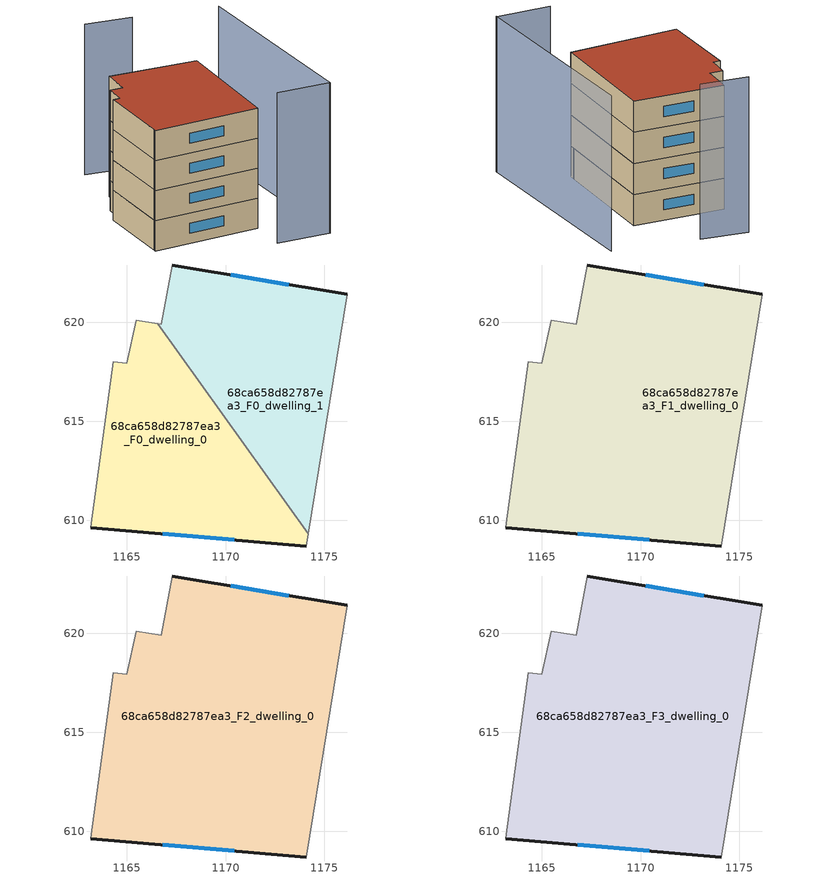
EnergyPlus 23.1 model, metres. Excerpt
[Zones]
68ca658d82787ea3_F0_dwelling_0
 floor ground (EU_floor_Construction): 1166.58,619.94 1174.18,609.33 1174.08,608.7 1163.2,609.62 1163.22,609.83 1164.32,618.01 1165,617.93 1165.48,620.1 z0
 wall outside (EU_wall_Construction): 1163.2,609.62 1174.08,608.7 z0:3
 wall adiabatic (EU_wall_Construction): 1174.08,608.7 1174.18,609.33 / 1166.58,619.94 1165.48,620.1 1165,617.93 1164.32,618.01 1163.22,609.83 1163.2,609.62 z0:3
 wall to 68ca658d82787ea3_F0_dwelling_1 (EU_wall_Construction): 1174.18,609.33 1166.58,619.94 z0:3
 window (EU_Window_Construction): 1166.82,609.31 1170.45,609 z1:2
68ca658d82787ea3_F0_dwelling_1
 floor ground (EU_floor_Construction): 1176.14,621.42 1174.18,609.33 1166.58,619.94 1166.76,619.91 1167.31,622.89 z0
 wall outside (EU_wall_Construction): 1176.14,621.42 1167.31,622.89 z0:3
 wall adiabatic (EU_wall_Construction): 1167.31,622.89 1166.76,619.91 1166.58,619.94 / 1174.18,609.33 1176.14,621.42 z0:3
 window (EU_Window_Construction): 1173.2,621.91 1170.25,622.4 z1:2
68ca658d82787ea3_F1_dwelling_0
 floor to 68ca658d82787ea3_F0_dwelling_0 (EU_floor_Construction): 1166.58,619.94 1174.18,609.33 1174.08,608.7 1163.2,609.62 1163.22,609.83 1164.32,618.01 1165,617.93 1165.48,620.1 z3
 floor to 68ca658d82787ea3_F0_dwelling_1 (EU_floor_Construction): 1176.14,621.42 1174.18,609.33 1166.58,619.94 1166.76,619.91 1167.31,622.89 z3
 wall outside (EU_wall_Construction): 1176.14,621.42 1167.31,622.89 / 1163.2,609.62 1174.08,608.7 z3:6
 wall adiabatic (EU_wall_Construction): 1167.31,622.89 1166.76,619.91 1165.48,620.1 1165,617.93 1164.32,618.01 1163.22,609.83 1163.2,609.62 / 1174.08,608.7 1176.14,621.42 z3:6
 window (EU_Window_Construction): 1173.2,621.91 1170.25,622.4 / 1166.82,609.31 1170.45,609 z4:5
68ca658d82787ea3_F2_dwelling_0
 floor to 68ca658d82787ea3_F1_dwelling_0 (EU_floor_Construction): 1176.14,621.42 1174.08,608.7 1163.2,609.62 1163.22,609.83 1164.32,618.01 1165,617.93 1165.48,620.1 1166.76,619.91 1167.31,622.89 z6
 wall outside (EU_wall_Construction): 1176.14,621.42 1167.31,622.89 / 1163.2,609.62 1174.08,608.7 z6:9
 wall adiabatic (EU_wall_Construction): 1167.31,622.89 1166.76,619.91 1165.48,620.1 1165,617.93 1164.32,618.01 1163.22,609.83 1163.2,609.62 / 1174.08,608.7 1176.14,621.42 z6:9
 window (EU_Window_Construction): 1173.2,621.91 1170.25,622.4 / 1166.82,609.31 1170.45,609 z7:8
68ca658d82787ea3_F3_dwelling_0
 floor to 68ca658d82787ea3_F2_dwelling_0 (EU_floor_Construction): 1176.14,621.42 1174.08,608.7 1163.2,609.62 1163.22,609.83 1164.32,618.01 1165,617.93 1165.48,620.1 1166.76,619.91 1167.31,622.89 z9
 wall outside (EU_wall_Construction): 1176.14,621.42 1167.31,622.89 / 1163.2,609.62 1174.08,608.7 z9:12
 wall adiabatic (EU_wall_Construction): 1167.31,622.89 1166.76,619.91 1165.48,620.1 1165,617.93 1164.32,618.01 1163.22,609.83 1163.2,609.62 / 1174.08,608.7 1176.14,621.42 z9:12
 window (EU_Window_Construction): 1173.2,621.91 1170.25,622.4 / 1166.82,609.31 1170.45,609 z10:11
 roof outside (EU_roof_Construction): 1174.08,608.7 1176.14,621.42 1167.31,622.89 1166.76,619.91 1165.48,620.1 1165,617.93 1164.32,618.01 1163.22,609.83 1163.2,609.62 z12
shading: 1178.84,603.86 1181.24,625.14 / 1178.85,603.96 1173.49,604.69 / 1173.17,627.49 1168.58,628.56 z0:15
[Building]
EU S2 Campaign: North Axis=0; Terrain=City; Solar Distribution=FullExterior
[Site:Location]
Bologna: Latitude=44.5; Longitude=11.25; Time Zone=1; Elevation=37
[SizingPeriod:WeatherFileDays]
AnnualSizingPeriod: Begin Month=1; Begin Day of Month=1; End Month=12; End Day of Month=31; Day of Week for Start Day=Monday; Use Weather File Daylight Saving Period=No; Use Weather File Rain and Snow Indicators=No
[MATERIAL]
EU_InternalMass_Material: Roughness=MediumRough; Thickness=0.1; Conductivity=1; Density=1800; Specific Heat=900; Thermal Absorptance=0.9; Solar Absorptance=0.7; Visible Absorptance=0.7
[MATERIAL:NOMASS] Roughness=MediumRough; Thermal Absorptance=0.9; Solar Absorptance=0.7; Visible Absorptance=0.7
Name | Thermal Resistance
EU_wall_NoMass | 0.937881
EU_roof_NoMass | 0.548572
EU_floor_NoMass | 0.71348
[WINDOWMATERIAL:SIMPLEGLAZINGSYSTEM]
EU_Window_SimpleGlazing: UFactor=4.25633; Solar Heat Gain Coefficient=0.85; Visible Transmittance=0.85
[CONSTRUCTION]
EU_wall_Construction: EU_wall_NoMass
EU_roof_Construction: EU_roof_NoMass
EU_floor_Construction: EU_floor_NoMass
EU_InternalMass_Construction: EU_InternalMass_Material
EU_Window_Construction: EU_Window_SimpleGlazing
[ZONE] Type=1; Multiplier=1; Ceiling Height=autocalculate; Floor Area=autocalculate; Part of Total Floor Area=Yes
Name | Volume
68ca658d82787ea3_F0_dwelling_0 | 208.871
68ca658d82787ea3_F1_dwelling_0 | 417.743
68ca658d82787ea3_F2_dwelling_0; 68ca658d82787ea3_F3_dwelling_0 | 417.747
68ca658d82787ea3_F0_dwelling_1 | 208.873
[INTERNALMASS] Construction=EU_InternalMass_Construction
Name | Zone or ZoneList | Surface Area
68ca658d82787ea3_F0_dwelling_0_EU_InternalMass | 68ca658d82787ea3_F0_dwelling_0 | 69.6234
68ca658d82787ea3_F0_dwelling_1_EU_InternalMass | 68ca658d82787ea3_F0_dwelling_1 | 69.6241
68ca658d82787ea3_F1_dwelling_0_EU_InternalMass | 68ca658d82787ea3_F1_dwelling_0 | 139.249
68ca658d82787ea3_F2_dwelling_0_EU_InternalMass | 68ca658d82787ea3_F2_dwelling_0 | 139.249
68ca658d82787ea3_F3_dwelling_0_EU_InternalMass | 68ca658d82787ea3_F3_dwelling_0 | 139.249
[OTHEREQUIPMENT] Fuel Type=Electricity; Design Level Calculation Method=Watts/Area; Power per Zone Floor Area=1; Fraction Latent=0; Fraction Radiant=0; Fraction Lost=0; Carbon Dioxide Generation Rate=0; EndUse Subcategory=EU_Step8_InternalGains
Name | Zone or ZoneList or Space or SpaceList | Schedule
EU_Step8_InternalGain_68ca658d82787ea3_F0_dwelling_0_f000 | 68ca658d82787ea3_F0_dwelling_0 | EU_Step8_GainSchedule_68ca658d82787ea3_F0_dwelling_0_f000
EU_Step8_InternalGain_68ca658d82787ea3_F0_dwelling_1_f000 | 68ca658d82787ea3_F0_dwelling_1 | EU_Step8_GainSchedule_68ca658d82787ea3_F0_dwelling_1_f000
EU_Step8_InternalGain_68ca658d82787ea3_F1_dwelling_0_f000 | 68ca658d82787ea3_F1_dwelling_0 | EU_Step8_GainSchedule_68ca658d82787ea3_F1_dwelling_0_f000
EU_Step8_InternalGain_68ca658d82787ea3_F2_dwelling_0_f000 | 68ca658d82787ea3_F2_dwelling_0 | EU_Step8_GainSchedule_68ca658d82787ea3_F2_dwelling_0_f000
EU_Step8_InternalGain_68ca658d82787ea3_F3_dwelling_0_f000 | 68ca658d82787ea3_F3_dwelling_0 | EU_Step8_GainSchedule_68ca658d82787ea3_F3_dwelling_0_f000
[ZONEVENTILATION:DESIGNFLOWRATE] Schedule=EU_AlwaysOn; Design Flow Rate Calculation Method=AirChanges/Hour; Air Changes per Hour=0.687892; Ventilation Type=Natural; Fan Pressure Rise=0; Fan Total Efficiency=1; Constant Term Coefficient=1; Temperature Term Coefficient=0; Velocity Term Coefficient=0; Velocity Squared Term Coefficient=0; Minimum Indoor Temperature=-100; Maximum Indoor Temperature=100; Delta Temperature=-100; Minimum Outdoor Temperature=-100; Maximum Outdoor Temperature=100; Maximum Wind Speed=40
Name | Zone or ZoneList or Space or SpaceList
EU_ConstantAir_68ca658d82787ea3_F0_dwelling_0 | 68ca658d82787ea3_F0_dwelling_0
EU_ConstantAir_68ca658d82787ea3_F0_dwelling_1 | 68ca658d82787ea3_F0_dwelling_1
EU_ConstantAir_68ca658d82787ea3_F1_dwelling_0 | 68ca658d82787ea3_F1_dwelling_0
EU_ConstantAir_68ca658d82787ea3_F2_dwelling_0 | 68ca658d82787ea3_F2_dwelling_0
EU_ConstantAir_68ca658d82787ea3_F3_dwelling_0 | 68ca658d82787ea3_F3_dwelling_0
[HVACTEMPLATE:THERMOSTAT] Constant Heating Setpoint=20; Constant Cooling Setpoint=50
EU_HeatOnly_68ca658d82787ea3_F0_dwelling_0; EU_HeatOnly_68ca658d82787ea3_F0_dwelling_1; EU_HeatOnly_68ca658d82787ea3_F1_dwelling_0; EU_HeatOnly_68ca658d82787ea3_F2_dwelling_0; EU_HeatOnly_68ca658d82787ea3_F3_dwelling_0
[HVACTEMPLATE:ZONE:IDEALLOADSAIRSYSTEM] System Availability Schedule=EU_AlwaysOn; Maximum Heating Supply Air Temperature=50; Minimum Cooling Supply Air Temperature=13; Maximum Heating Supply Air Humidity Ratio=0.0156; Minimum Cooling Supply Air Humidity Ratio=0.0077; Heating Limit=NoLimit; Cooling Limit=NoLimit; Heating Availability Schedule=EU_AlwaysOn; Cooling Availability Schedule=EU_CoolingOff; Dehumidification Control Type=ConstantSensibleHeatRatio; Cooling Sensible Heat Ratio=0.7; Dehumidification Setpoint=60; Humidification Control Type=None; Humidification Setpoint=30; Outdoor Air Method=None; Outdoor Air Flow Rate per Person=0.00944; Outdoor Air Flow Rate per Zone Floor Area=0; Outdoor Air Flow Rate per Zone=0; Demand Controlled Ventilation Type=None; Outdoor Air Economizer Type=NoEconomizer; Heat Recovery Type=None; Sensible Heat Recovery Effectiveness=0.7; Latent Heat Recovery Effectiveness=0.65
Name | Template Thermostat
68ca658d82787ea3_F0_dwelling_0 | EU_HeatOnly_68ca658d82787ea3_F0_dwelling_0
68ca658d82787ea3_F0_dwelling_1 | EU_HeatOnly_68ca658d82787ea3_F0_dwelling_1
68ca658d82787ea3_F1_dwelling_0 | EU_HeatOnly_68ca658d82787ea3_F1_dwelling_0
68ca658d82787ea3_F2_dwelling_0 | EU_HeatOnly_68ca658d82787ea3_F2_dwelling_0
68ca658d82787ea3_F3_dwelling_0 | EU_HeatOnly_68ca658d82787ea3_F3_dwelling_0
[SIZING:ZONE] Zone Cooling Design Supply Air Temperature Input Method=SupplyAirTemperature; Zone Cooling Design Supply Air Temperature=13; Zone Heating Design Supply Air Temperature Input Method=SupplyAirTemperature; Zone Heating Design Supply Air Temperature=50; Zone Cooling Design Supply Air Humidity Ratio=0.008; Zone Heating Design Supply Air Humidity Ratio=0.008; Cooling Design Air Flow Method=DesignDay; Cooling Design Air Flow Rate=0; Cooling Minimum Air Flow per Zone Floor Area=0.000762; Cooling Minimum Air Flow=0; Cooling Minimum Air Flow Fraction=0.2; Heating Design Air Flow Method=DesignDay; Heating Design Air Flow Rate=0; Heating Maximum Air Flow per Zone Floor Area=0.002032; Heating Maximum Air Flow=0.141576; Heating Maximum Air Flow Fraction=0.3; Account for Dedicated Outdoor Air System=No; Dedicated Outdoor Air System Control Strategy=NeutralSupplyAir; Dedicated Outdoor Air Low Setpoint Temperature for Design=autosize; Dedicated Outdoor Air High Setpoint Temperature for Design=autosize; Zone Load Sizing Method=Sensible Load Only No Latent Load; Zone Latent Cooling Design Supply Air Humidity Ratio Input Method=HumidityRatioDifference; Zone Cooling Design Supply Air Humidity Ratio Difference=0.005; Zone Latent Heating Design Supply Air Humidity Ratio Input Method=HumidityRatioDifference; Zone Humidification Design Supply Air Humidity Ratio Difference=0.005
68ca658d82787ea3_F0_dwelling_0; 68ca658d82787ea3_F0_dwelling_1; 68ca658d82787ea3_F1_dwelling_0; 68ca658d82787ea3_F2_dwelling_0; 68ca658d82787ea3_F3_dwelling_0
[SCHEDULE:CONSTANT]
Name | Hourly Value
EU_AlwaysOn | 1
EU_CoolingOff | 0
[SCHEDULE:FILE] Column Number=1; Rows to Skip at Top=0; Number of Hours of Data=8760; Column Separator=Comma; Interpolate to Timestep=No; Minutes per Item=60; Adjust Schedule for Daylight Savings=Yes
Name | File
EU_Step8_GainSchedule_68ca658d82787ea3_F0_dwelling_0_f000 | ../../schedules/68ca658d82787ea3/68ca658d82787ea3_F0_dwelling_0_f000_gain.csv
EU_Step8_GainSchedule_68ca658d82787ea3_F0_dwelling_1_f000 | ../../schedules/68ca658d82787ea3/68ca658d82787ea3_F0_dwelling_1_f000_gain.csv
EU_Step8_GainSchedule_68ca658d82787ea3_F1_dwelling_0_f000 | ../../schedules/68ca658d82787ea3/68ca658d82787ea3_F1_dwelling_0_f000_gain.csv
EU_Step8_GainSchedule_68ca658d82787ea3_F2_dwelling_0_f000 | ../../schedules/68ca658d82787ea3/68ca658d82787ea3_F2_dwelling_0_f000_gain.csv
EU_Step8_GainSchedule_68ca658d82787ea3_F3_dwelling_0_f000 | ../../schedules/68ca658d82787ea3/68ca658d82787ea3_F3_dwelling_0_f000_gain.csv
